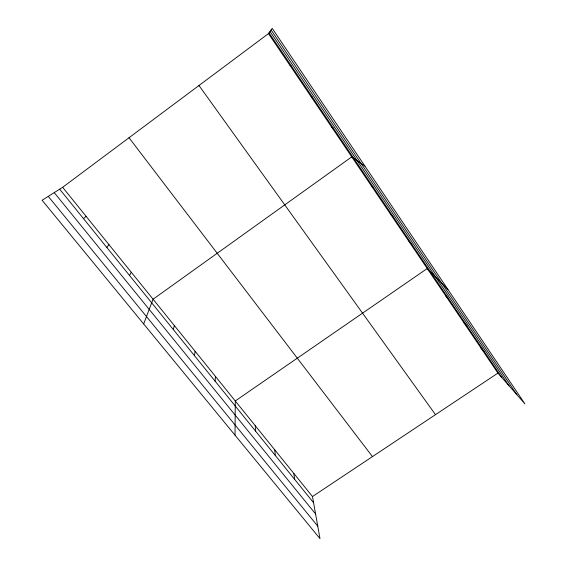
<?xml version="1.0" encoding="UTF-8"?>
<svg xmlns="http://www.w3.org/2000/svg" width="567" height="567" viewBox="0 0 567 567"><rect width="100%" height="100%" fill="white"/><g stroke="black" fill="none" stroke-linecap="round" stroke-linejoin="round"><path stroke-width="0.85" d="M235.022 435.187L235.277 400.968L427.234 268.531L447.951 289.482M215.084 381.116L215.439 376.41M194.46 355.644L195.133 351.285M173.332 329.562L174.352 325.564M143.671 323.948L153.076 299.227L351.767 156.868L364.914 166.096M129.538 275.477L131.289 272.259M268.467 33.623L272.224 28.35L524.9 403.832L497.918 373.107L268.467 33.623L62.646 187.294L42.1 200.257L319.986 538.65L312.481 496.529L62.646 187.294M106.816 247.425L108.97 244.625M83.533 218.671L86.092 216.31M312.481 496.529L497.918 373.107M290.091 65.616L291.006 65.418M311.17 96.801L312.438 97.148M331.723 127.214L333.325 128.071M371.321 185.806L373.547 187.613M390.408 214.042L392.917 216.296M409.041 241.613L411.819 244.285M445.542 295.613L448.83 299.078M463.409 322.056L466.946 325.89M480.866 347.876L484.622 352.072M48.259 196.366L317.761 526.155M54.219 192.61L315.585 513.964M59.648 189.18L313.586 502.752M129.007 137.746L372.455 456.612M198.967 85.511L435.491 414.654M270.005 31.468L509.067 385.801M269.013 32.858L501.894 377.636M271.09 29.938L516.877 394.696M293.834 473.452L294.677 479.398M274.761 449.844L275.321 455.507M255.249 425.689L255.519 431.04"/></g></svg>
